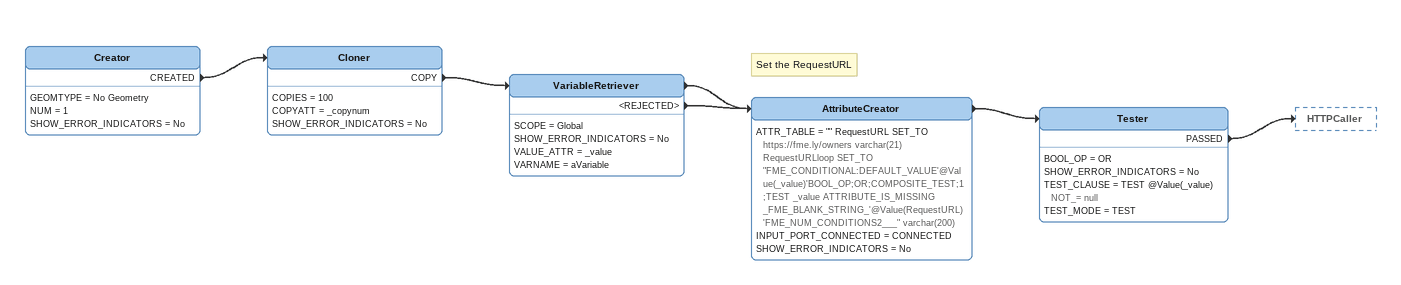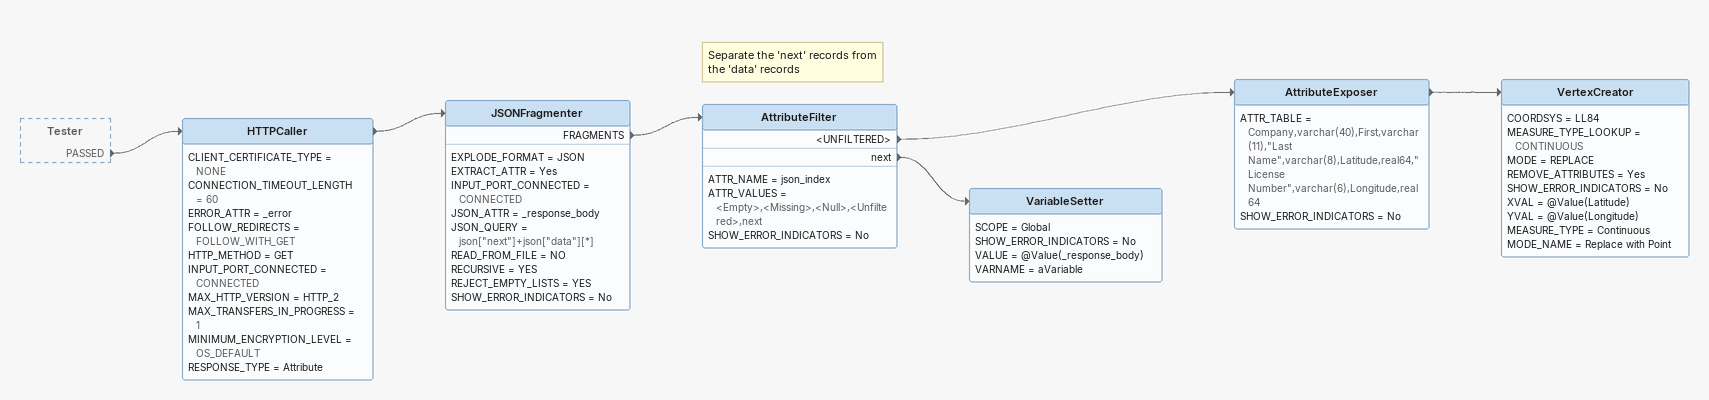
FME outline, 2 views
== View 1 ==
Creator
    GEOMTYPE = No Geometry
    NUM = 1
    SHOW_ERROR_INDICATORS = No
    CREATED -> Cloner
Cloner
    COPIES = 100
    COPYATT = _copynum
    SHOW_ERROR_INDICATORS = No
    COPY -> VariableRetriever
VariableRetriever
    SCOPE = Global
    SHOW_ERROR_INDICATORS = No
    VALUE_ATTR = _value
    VARNAME = aVariable
    -> AttributeCreator
    <REJECTED> -> AttributeCreator
Note: Set the RequestURL
AttributeCreator
    ATTR_TABLE = "" RequestURL SET_TO https://fme.ly/owners varchar(21)  RequestURLloop SET_TO "FME_CONDITIONAL:DEFAULT_VALUE'@Value(_value)'BOOL_OP;OR;COMPOSITE_TEST;1;TEST _value ATTRIBUTE_IS_MISSING _FME_BLANK_STRING_'@Value(RequestURL)'FME_NUM_CONDITIONS2___" varchar(200)
    INPUT_PORT_CONNECTED = CONNECTED
    SHOW_ERROR_INDICATORS = No
    -> Tester
Tester
    BOOL_OP = OR
    SHOW_ERROR_INDICATORS = No
    TEST_CLAUSE = TEST @Value(_value) NOT_= null
    TEST_MODE = TEST
    PASSED -> HTTPCaller

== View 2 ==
Tester [outside]
    PASSED -> HTTPCaller
HTTPCaller
    CLIENT_CERTIFICATE_TYPE = NONE
    CONNECTION_TIMEOUT_LENGTH = 60
    ERROR_ATTR = _error
    FOLLOW_REDIRECTS = FOLLOW_WITH_GET
    HTTP_METHOD = GET
    INPUT_PORT_CONNECTED = CONNECTED
    MAX_HTTP_VERSION = HTTP_2
    MAX_TRANSFERS_IN_PROGRESS = 1
    MINIMUM_ENCRYPTION_LEVEL = OS_DEFAULT
    RESPONSE_TYPE = Attribute
    -> JSONFragmenter
JSONFragmenter
    EXPLODE_FORMAT = JSON
    EXTRACT_ATTR = Yes
    INPUT_PORT_CONNECTED = CONNECTED
    JSON_ATTR = _response_body
    JSON_QUERY = json["next"]+json["data"][*]
    READ_FROM_FILE = NO
    RECURSIVE = YES
    REJECT_EMPTY_LISTS = YES
    SHOW_ERROR_INDICATORS = No
    FRAGMENTS -> AttributeFilter
Note: Separate the 'next' records from the 'data' records
AttributeFilter
    ATTR_NAME = json_index
    ATTR_VALUES = <Empty>,<Missing>,<Null>,<Unfiltered>,next
    SHOW_ERROR_INDICATORS = No
    <UNFILTERED> -> AttributeExposer
    next -> VariableSetter
AttributeExposer
    ATTR_TABLE = Company,varchar(40),First,varchar(11),"Last Name",varchar(8),Latitude,real64,"License Number",varchar(6),Longitude,real64
    SHOW_ERROR_INDICATORS = No
    -> VertexCreator
VertexCreator
    COORDSYS = LL84
    MEASURE_TYPE_LOOKUP = CONTINUOUS
    MODE = REPLACE
    REMOVE_ATTRIBUTES = Yes
    SHOW_ERROR_INDICATORS = No
    XVAL = @Value(Latitude)
    YVAL = @Value(Longitude)
    MEASURE_TYPE = Continuous
    MODE_NAME = Replace with Point
VariableSetter
    SCOPE = Global
    SHOW_ERROR_INDICATORS = No
    VALUE = @Value(_response_body)
    VARNAME = aVariable
